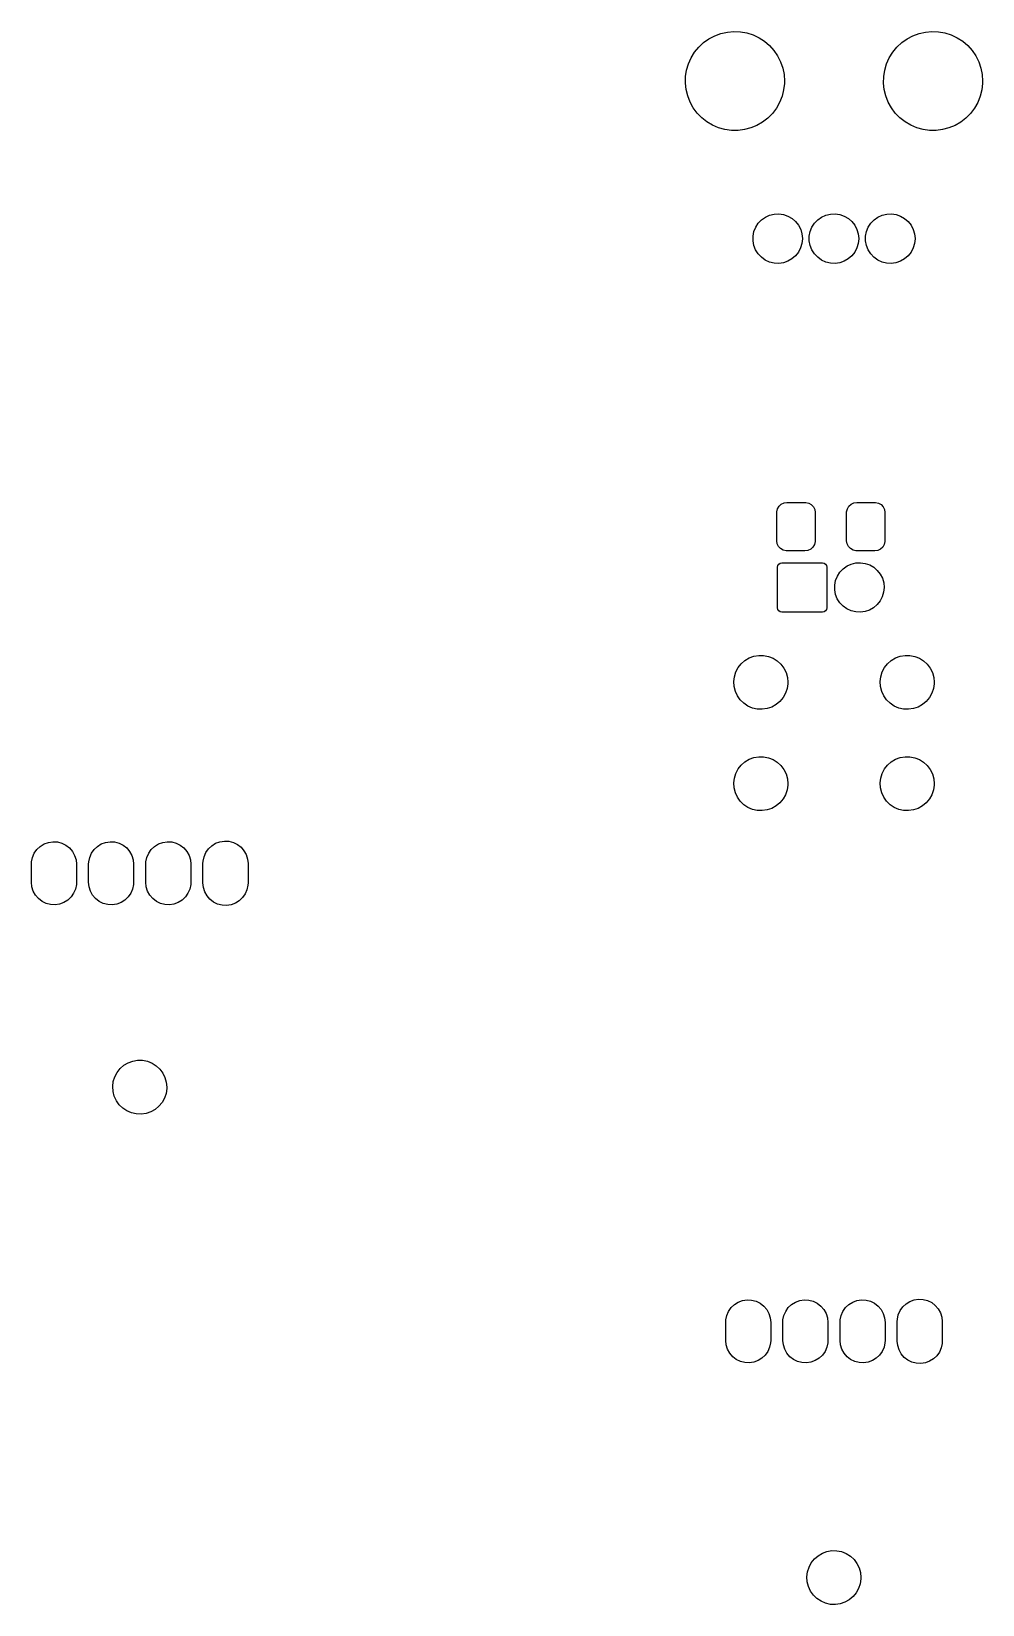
# Model space of a CAD drawing. Extents: x 10 to 584, y -410 to -10.
# Drawn here: x 155.4 to 197.6, y -297.6 to -227.7 of the extents above; entities that cross this region are included whole.
import ezdxf

# ---------------------------------------------------------------- set-up
doc = ezdxf.new("R2010")
doc.units = 0
doc.layers.add('BLACK', color=7, linetype='CONTINUOUS')

msp = doc.modelspace()

# ---------------------------------------------------------------- linework, layer by layer
at = {"layer": 'BLACK', "linetype": 'CONTINUOUS'}
for p, q in [((185.003, -228.417), (185.217, -228.218)), ((185.217, -228.218), (185.454, -228.049)), ((185.454, -228.049), (185.712, -227.913)), ((185.712, -227.913), (185.986, -227.812)), ((185.986, -227.812), (186.271, -227.749)), ((186.271, -227.749), (186.561, -227.723)), ((186.561, -227.723), (186.852, -227.737)), ((186.852, -227.737), (187.139, -227.788)), ((187.139, -227.788), (187.417, -227.877)), ((187.417, -227.877), (187.68, -228.002)), ((187.68, -228.002), (187.925, -228.161)), ((187.925, -228.161), (188.146, -228.351)), ((188.146, -228.351), (188.341, -228.568)), ((193.803, -228.417), (194.017, -228.218)), ((194.017, -228.218), (194.254, -228.049)), ((194.254, -228.049), (194.512, -227.913)), ((194.512, -227.913), (194.786, -227.812)), ((194.786, -227.812), (195.071, -227.749)), ((195.071, -227.749), (195.361, -227.723)), ((195.361, -227.723), (195.652, -227.737)), ((195.652, -227.737), (195.939, -227.788)), ((195.939, -227.788), (196.217, -227.877)), ((196.217, -227.877), (196.48, -228.002)), ((196.48, -228.002), (196.725, -228.161)), ((196.725, -228.161), (196.946, -228.351)), ((196.946, -228.351), (197.141, -228.568)), ((184.545, -229.156), (184.665, -228.89)), ((184.665, -228.89), (184.818, -228.642)), ((184.818, -228.642), (185.003, -228.417)), ((188.341, -228.568), (188.505, -228.81)), ((188.505, -228.81), (188.635, -229.07)), ((188.635, -229.07), (188.73, -229.346)), ((193.345, -229.156), (193.465, -228.89)), ((193.465, -228.89), (193.618, -228.642)), ((193.618, -228.642), (193.803, -228.417)), ((197.141, -228.568), (197.305, -228.81)), ((197.305, -228.81), (197.435, -229.07)), ((197.435, -229.07), (197.53, -229.346)), ((184.409, -230.015), (184.416, -229.723)), ((184.416, -229.723), (184.462, -229.435)), ((184.462, -229.435), (184.545, -229.156)), ((188.73, -229.346), (188.788, -229.632)), ((188.788, -229.632), (188.807, -229.923)), ((193.209, -230.015), (193.216, -229.723)), ((193.216, -229.723), (193.262, -229.435)), ((193.262, -229.435), (193.345, -229.156)), ((197.53, -229.346), (197.588, -229.632)), ((197.588, -229.632), (197.607, -229.923)), ((184.441, -230.305), (184.409, -230.015)), ((184.51, -230.588), (184.441, -230.305)), ((188.771, -230.32), (188.7, -230.603)), ((188.805, -230.03), (188.771, -230.32)), ((188.807, -229.923), (188.805, -230.03)), ((193.241, -230.305), (193.209, -230.015)), ((193.31, -230.588), (193.241, -230.305)), ((197.571, -230.32), (197.5, -230.603)), ((197.605, -230.03), (197.571, -230.32)), ((197.607, -229.923), (197.605, -230.03)), ((184.617, -230.86), (184.51, -230.588)), ((184.758, -231.115), (184.617, -230.86)), ((184.932, -231.349), (184.758, -231.115)), ((188.448, -231.127), (188.273, -231.36)), ((188.591, -230.873), (188.448, -231.127)), ((188.7, -230.603), (188.591, -230.873)), ((193.417, -230.86), (193.31, -230.588)), ((193.558, -231.115), (193.417, -230.86)), ((193.732, -231.349), (193.558, -231.115)), ((197.248, -231.127), (197.073, -231.36)), ((197.391, -230.873), (197.248, -231.127)), ((197.5, -230.603), (197.391, -230.873)), ((185.135, -231.558), (184.932, -231.349)), ((185.364, -231.738), (185.135, -231.558)), ((185.615, -231.886), (185.364, -231.738)), ((185.884, -232), (185.615, -231.886)), ((187.585, -231.893), (187.316, -232.005)), ((187.837, -231.747), (187.585, -231.893)), ((188.068, -231.568), (187.837, -231.747)), ((188.273, -231.36), (188.068, -231.568)), ((193.935, -231.558), (193.732, -231.349)), ((194.164, -231.738), (193.935, -231.558)), ((194.415, -231.886), (194.164, -231.738)), ((194.684, -232), (194.415, -231.886)), ((196.385, -231.893), (196.116, -232.005)), ((196.637, -231.747), (196.385, -231.893)), ((196.868, -231.568), (196.637, -231.747)), ((197.073, -231.36), (196.868, -231.568)), ((186.165, -232.078), (185.884, -232)), ((186.454, -232.117), (186.165, -232.078)), ((186.745, -232.118), (186.454, -232.117)), ((187.035, -232.081), (186.745, -232.118)), ((187.316, -232.005), (187.035, -232.081)), ((194.965, -232.078), (194.684, -232)), ((195.254, -232.117), (194.965, -232.078)), ((195.545, -232.118), (195.254, -232.117)), ((195.835, -232.081), (195.545, -232.118)), ((196.116, -232.005), (195.835, -232.081)), ((187.788, -236.09), (187.959, -235.969)), ((187.959, -235.969), (188.149, -235.883)), ((188.149, -235.883), (188.352, -235.834)), ((188.352, -235.834), (188.561, -235.824)), ((188.561, -235.824), (188.768, -235.854)), ((188.768, -235.854), (188.965, -235.923)), ((188.965, -235.923), (189.146, -236.027)), ((189.146, -236.027), (189.304, -236.164)), ((190.288, -236.09), (190.459, -235.969)), ((190.459, -235.969), (190.649, -235.883)), ((190.649, -235.883), (190.852, -235.834)), ((190.852, -235.834), (191.061, -235.824)), ((191.061, -235.824), (191.268, -235.854)), ((191.268, -235.854), (191.465, -235.923)), ((191.465, -235.923), (191.646, -236.027)), ((191.646, -236.027), (191.804, -236.164)), ((192.788, -236.09), (192.959, -235.969)), ((192.959, -235.969), (193.149, -235.883)), ((193.149, -235.883), (193.352, -235.834)), ((193.352, -235.834), (193.561, -235.824)), ((193.561, -235.824), (193.768, -235.854)), ((193.768, -235.854), (193.965, -235.923)), ((193.965, -235.923), (194.146, -236.027)), ((194.146, -236.027), (194.304, -236.164)), ((187.412, -236.815), (187.452, -236.61)), ((187.452, -236.61), (187.531, -236.417)), ((187.531, -236.417), (187.644, -236.241)), ((187.644, -236.241), (187.788, -236.09)), ((189.304, -236.164), (189.433, -236.329)), ((189.433, -236.329), (189.529, -236.514)), ((189.529, -236.514), (189.587, -236.715)), ((189.587, -236.715), (189.607, -236.923)), ((189.912, -236.815), (189.952, -236.61)), ((189.952, -236.61), (190.031, -236.417)), ((190.031, -236.417), (190.144, -236.241)), ((190.144, -236.241), (190.288, -236.09)), ((191.804, -236.164), (191.933, -236.329)), ((191.933, -236.329), (192.029, -236.514)), ((192.029, -236.514), (192.087, -236.715)), ((192.087, -236.715), (192.107, -236.923)), ((192.412, -236.815), (192.452, -236.61)), ((192.452, -236.61), (192.531, -236.417)), ((192.531, -236.417), (192.644, -236.241)), ((192.644, -236.241), (192.788, -236.09)), ((194.304, -236.164), (194.433, -236.329)), ((194.433, -236.329), (194.529, -236.514)), ((194.529, -236.514), (194.587, -236.715)), ((194.587, -236.715), (194.607, -236.923)), ((187.412, -237.024), (187.412, -236.815)), ((187.451, -237.23), (187.412, -237.024)), ((187.528, -237.424), (187.451, -237.23)), ((187.64, -237.6), (187.528, -237.424)), ((189.526, -237.337), (189.43, -237.522)), ((189.586, -237.136), (189.526, -237.337)), ((189.607, -236.929), (189.586, -237.136)), ((189.607, -236.923), (189.607, -236.929)), ((189.912, -237.024), (189.912, -236.815)), ((189.951, -237.23), (189.912, -237.024)), ((190.028, -237.424), (189.951, -237.23)), ((190.14, -237.6), (190.028, -237.424)), ((192.026, -237.337), (191.93, -237.522)), ((192.086, -237.136), (192.026, -237.337)), ((192.107, -236.929), (192.086, -237.136)), ((192.107, -236.923), (192.107, -236.929)), ((192.412, -237.024), (192.412, -236.815)), ((192.451, -237.23), (192.412, -237.024)), ((192.528, -237.424), (192.451, -237.23)), ((192.64, -237.6), (192.528, -237.424)), ((194.526, -237.337), (194.43, -237.522)), ((194.586, -237.136), (194.526, -237.337)), ((194.607, -236.929), (194.586, -237.136)), ((194.607, -236.923), (194.607, -236.929)), ((187.784, -237.752), (187.64, -237.6)), ((187.954, -237.874), (187.784, -237.752)), ((188.144, -237.961), (187.954, -237.874)), ((188.347, -238.011), (188.144, -237.961)), ((188.555, -238.022), (188.347, -238.011)), ((188.762, -237.993), (188.555, -238.022)), ((188.96, -237.925), (188.762, -237.993)), ((189.141, -237.822), (188.96, -237.925)), ((189.3, -237.686), (189.141, -237.822)), ((189.43, -237.522), (189.3, -237.686)), ((190.284, -237.752), (190.14, -237.6)), ((190.454, -237.874), (190.284, -237.752)), ((190.644, -237.961), (190.454, -237.874)), ((190.847, -238.011), (190.644, -237.961)), ((191.055, -238.022), (190.847, -238.011)), ((191.262, -237.993), (191.055, -238.022)), ((191.46, -237.925), (191.262, -237.993)), ((191.641, -237.822), (191.46, -237.925)), ((191.8, -237.686), (191.641, -237.822)), ((191.93, -237.522), (191.8, -237.686)), ((192.784, -237.752), (192.64, -237.6)), ((192.954, -237.874), (192.784, -237.752)), ((193.144, -237.961), (192.954, -237.874)), ((193.347, -238.011), (193.144, -237.961)), ((193.555, -238.022), (193.347, -238.011)), ((193.762, -237.993), (193.555, -238.022)), ((193.96, -237.925), (193.762, -237.993)), ((194.141, -237.822), (193.96, -237.925)), ((194.3, -237.686), (194.141, -237.822)), ((194.43, -237.522), (194.3, -237.686)), ((188.667, -248.713), (188.788, -248.655)), ((188.788, -248.655), (188.92, -248.635)), ((188.92, -248.635), (189.72, -248.635)), ((189.72, -248.635), (189.755, -248.636)), ((189.755, -248.636), (189.886, -248.667)), ((191.767, -248.713), (191.888, -248.655)), ((191.888, -248.655), (192.02, -248.635)), ((192.02, -248.635), (192.82, -248.635)), ((192.82, -248.635), (192.855, -248.636)), ((192.855, -248.636), (192.986, -248.667)), ((188.47, -249.085), (188.471, -249.05)), ((188.47, -250.335), (188.47, -249.085)), ((188.471, -249.05), (188.502, -248.919)), ((188.502, -248.919), (188.569, -248.804)), ((188.569, -248.804), (188.667, -248.713)), ((189.886, -248.667), (190.001, -248.734)), ((190.001, -248.734), (190.092, -248.832)), ((190.092, -248.832), (190.15, -248.953)), ((190.15, -248.953), (190.17, -249.085)), ((190.17, -249.085), (190.17, -250.335)), ((191.57, -249.085), (191.571, -249.05)), ((191.57, -250.335), (191.57, -249.085)), ((191.571, -249.05), (191.602, -248.919)), ((191.602, -248.919), (191.669, -248.804)), ((191.669, -248.804), (191.767, -248.713)), ((192.986, -248.667), (193.101, -248.734)), ((193.101, -248.734), (193.192, -248.832)), ((193.192, -248.832), (193.25, -248.953)), ((193.25, -248.953), (193.27, -249.085)), ((193.27, -249.085), (193.27, -250.335)), ((188.49, -250.467), (188.47, -250.335)), ((188.548, -250.588), (188.49, -250.467)), ((188.639, -250.686), (188.548, -250.588)), ((188.754, -250.753), (188.639, -250.686)), ((188.885, -250.784), (188.754, -250.753)), ((189.973, -250.707), (189.852, -250.765)), ((190.071, -250.616), (189.973, -250.707)), ((190.138, -250.501), (190.071, -250.616)), ((190.169, -250.37), (190.138, -250.501)), ((190.17, -250.335), (190.169, -250.37)), ((191.59, -250.467), (191.57, -250.335)), ((191.648, -250.588), (191.59, -250.467)), ((191.739, -250.686), (191.648, -250.588)), ((191.854, -250.753), (191.739, -250.686)), ((191.985, -250.784), (191.854, -250.753)), ((193.073, -250.707), (192.952, -250.765)), ((193.171, -250.616), (193.073, -250.707)), ((193.238, -250.501), (193.171, -250.616)), ((193.269, -250.37), (193.238, -250.501)), ((193.27, -250.335), (193.269, -250.37)), ((188.495, -251.511), (188.51, -251.434)), ((188.51, -251.434), (188.554, -251.369)), ((188.554, -251.369), (188.619, -251.326)), ((188.619, -251.326), (188.695, -251.311)), ((188.695, -251.311), (190.495, -251.311)), ((188.92, -250.785), (188.885, -250.784)), ((189.72, -250.785), (188.92, -250.785)), ((189.852, -250.765), (189.72, -250.785)), ((190.495, -251.311), (190.572, -251.326)), ((190.572, -251.326), (190.637, -251.369)), ((190.637, -251.369), (190.68, -251.434)), ((190.68, -251.434), (190.695, -251.511)), ((191.587, -251.457), (191.777, -251.371)), ((191.777, -251.371), (191.98, -251.322)), ((191.98, -251.322), (192.189, -251.312)), ((192.02, -250.785), (191.985, -250.784)), ((192.82, -250.785), (192.02, -250.785)), ((192.189, -251.312), (192.396, -251.342)), ((192.396, -251.342), (192.593, -251.411)), ((192.593, -251.411), (192.774, -251.515)), ((192.952, -250.765), (192.82, -250.785)), ((188.495, -253.311), (188.495, -251.511)), ((190.695, -251.511), (190.695, -253.311)), ((191.04, -252.303), (191.08, -252.098)), ((191.08, -252.098), (191.159, -251.905)), ((191.159, -251.905), (191.272, -251.729)), ((191.272, -251.729), (191.416, -251.578)), ((191.416, -251.578), (191.587, -251.457)), ((192.774, -251.515), (192.932, -251.652)), ((192.932, -251.652), (193.061, -251.817)), ((193.061, -251.817), (193.157, -252.002)), ((193.157, -252.002), (193.215, -252.203)), ((191.04, -252.512), (191.04, -252.303)), ((191.079, -252.718), (191.04, -252.512)), ((191.156, -252.912), (191.079, -252.718)), ((193.154, -252.825), (193.058, -253.01)), ((193.214, -252.624), (193.154, -252.825)), ((193.235, -252.417), (193.214, -252.624)), ((193.215, -252.203), (193.235, -252.411)), ((193.235, -252.411), (193.235, -252.417)), ((188.51, -253.387), (188.495, -253.311)), ((188.554, -253.452), (188.51, -253.387)), ((188.619, -253.496), (188.554, -253.452)), ((188.695, -253.511), (188.619, -253.496)), ((190.495, -253.511), (188.695, -253.511)), ((190.572, -253.496), (190.495, -253.511)), ((190.637, -253.452), (190.572, -253.496)), ((190.68, -253.387), (190.637, -253.452)), ((190.695, -253.311), (190.68, -253.387)), ((191.268, -253.088), (191.156, -252.912)), ((191.412, -253.24), (191.268, -253.088)), ((191.582, -253.362), (191.412, -253.24)), ((191.772, -253.449), (191.582, -253.362)), ((191.975, -253.499), (191.772, -253.449)), ((192.183, -253.51), (191.975, -253.499)), ((192.39, -253.481), (192.183, -253.51)), ((192.588, -253.413), (192.39, -253.481)), ((192.769, -253.31), (192.588, -253.413)), ((192.928, -253.174), (192.769, -253.31)), ((193.058, -253.01), (192.928, -253.174)), ((187.052, -255.652), (187.241, -255.54)), ((187.241, -255.54), (187.447, -255.464)), ((187.447, -255.464), (187.663, -255.426)), ((187.663, -255.426), (187.883, -255.429)), ((187.883, -255.429), (188.098, -255.472)), ((188.098, -255.472), (188.302, -255.554)), ((188.302, -255.554), (188.488, -255.671)), ((193.552, -255.652), (193.741, -255.54)), ((193.741, -255.54), (193.947, -255.464)), ((193.947, -255.464), (194.163, -255.426)), ((194.163, -255.426), (194.383, -255.429)), ((194.383, -255.429), (194.598, -255.472)), ((194.598, -255.472), (194.802, -255.554)), ((194.802, -255.554), (194.988, -255.671)), ((186.583, -256.373), (186.649, -256.164)), ((186.649, -256.164), (186.751, -255.969)), ((186.751, -255.969), (186.887, -255.797)), ((186.887, -255.797), (187.052, -255.652)), ((188.488, -255.671), (188.649, -255.82)), ((188.649, -255.82), (188.78, -255.996)), ((188.78, -255.996), (188.877, -256.193)), ((188.877, -256.193), (188.937, -256.404)), ((193.083, -256.373), (193.149, -256.164)), ((193.149, -256.164), (193.251, -255.969)), ((193.251, -255.969), (193.387, -255.797)), ((193.387, -255.797), (193.552, -255.652)), ((194.988, -255.671), (195.149, -255.82)), ((195.149, -255.82), (195.28, -255.996)), ((195.28, -255.996), (195.377, -256.193)), ((195.377, -256.193), (195.437, -256.404)), ((186.558, -256.591), (186.583, -256.373)), ((186.572, -256.811), (186.558, -256.591)), ((186.626, -257.023), (186.572, -256.811)), ((186.718, -257.223), (186.626, -257.023)), ((188.924, -256.903), (188.853, -257.111)), ((188.956, -256.686), (188.924, -256.903)), ((188.937, -256.404), (188.957, -256.623)), ((188.957, -256.623), (188.956, -256.686)), ((193.058, -256.591), (193.083, -256.373)), ((193.072, -256.811), (193.058, -256.591)), ((193.126, -257.023), (193.072, -256.811)), ((193.218, -257.223), (193.126, -257.023)), ((195.424, -256.903), (195.353, -257.111)), ((195.456, -256.686), (195.424, -256.903)), ((195.437, -256.404), (195.457, -256.623)), ((195.457, -256.623), (195.456, -256.686)), ((186.845, -257.402), (186.718, -257.223)), ((187.002, -257.555), (186.845, -257.402)), ((187.185, -257.677), (187.002, -257.555)), ((187.386, -257.764), (187.185, -257.677)), ((188.245, -257.719), (188.037, -257.79)), ((188.437, -257.612), (188.245, -257.719)), ((188.606, -257.471), (188.437, -257.612)), ((188.746, -257.302), (188.606, -257.471)), ((188.853, -257.111), (188.746, -257.302)), ((193.345, -257.402), (193.218, -257.223)), ((193.502, -257.555), (193.345, -257.402)), ((193.685, -257.677), (193.502, -257.555)), ((193.886, -257.764), (193.685, -257.677)), ((194.745, -257.719), (194.537, -257.79)), ((194.937, -257.612), (194.745, -257.719)), ((195.106, -257.471), (194.937, -257.612)), ((195.246, -257.302), (195.106, -257.471)), ((195.353, -257.111), (195.246, -257.302)), ((187.601, -257.813), (187.386, -257.764)), ((187.82, -257.821), (187.601, -257.813)), ((188.037, -257.79), (187.82, -257.821)), ((194.101, -257.813), (193.886, -257.764)), ((194.32, -257.821), (194.101, -257.813)), ((194.537, -257.79), (194.32, -257.821)), ((186.649, -260.664), (186.751, -260.469)), ((186.751, -260.469), (186.887, -260.297)), ((186.887, -260.297), (187.052, -260.152)), ((187.052, -260.152), (187.241, -260.04)), ((187.241, -260.04), (187.447, -259.964)), ((187.447, -259.964), (187.663, -259.926)), ((187.663, -259.926), (187.883, -259.929)), ((187.883, -259.929), (188.098, -259.972)), ((188.098, -259.972), (188.302, -260.054)), ((188.302, -260.054), (188.488, -260.171)), ((188.488, -260.171), (188.649, -260.32)), ((188.649, -260.32), (188.78, -260.496)), ((188.78, -260.496), (188.877, -260.693)), ((193.149, -260.664), (193.251, -260.469)), ((193.251, -260.469), (193.387, -260.297)), ((193.387, -260.297), (193.552, -260.152)), ((193.552, -260.152), (193.741, -260.04)), ((193.741, -260.04), (193.947, -259.964)), ((193.947, -259.964), (194.163, -259.926)), ((194.163, -259.926), (194.383, -259.929)), ((194.383, -259.929), (194.598, -259.972)), ((194.598, -259.972), (194.802, -260.054)), ((194.802, -260.054), (194.988, -260.171)), ((194.988, -260.171), (195.149, -260.32)), ((195.149, -260.32), (195.28, -260.496)), ((195.28, -260.496), (195.377, -260.693)), ((186.558, -261.091), (186.583, -260.873)), ((186.572, -261.311), (186.558, -261.091)), ((186.583, -260.873), (186.649, -260.664)), ((188.877, -260.693), (188.937, -260.904)), ((188.956, -261.186), (188.924, -261.403)), ((188.937, -260.904), (188.957, -261.123)), ((188.957, -261.123), (188.956, -261.186)), ((193.058, -261.091), (193.083, -260.873)), ((193.072, -261.311), (193.058, -261.091)), ((193.083, -260.873), (193.149, -260.664)), ((195.377, -260.693), (195.437, -260.904)), ((195.456, -261.186), (195.424, -261.403)), ((195.437, -260.904), (195.457, -261.123)), ((195.457, -261.123), (195.456, -261.186)), ((186.626, -261.523), (186.572, -261.311)), ((186.718, -261.723), (186.626, -261.523)), ((186.845, -261.902), (186.718, -261.723)), ((187.002, -262.055), (186.845, -261.902)), ((188.746, -261.802), (188.606, -261.971)), ((188.853, -261.611), (188.746, -261.802)), ((188.924, -261.403), (188.853, -261.611)), ((193.126, -261.523), (193.072, -261.311)), ((193.218, -261.723), (193.126, -261.523)), ((193.345, -261.902), (193.218, -261.723)), ((193.502, -262.055), (193.345, -261.902)), ((195.246, -261.802), (195.106, -261.971)), ((195.353, -261.611), (195.246, -261.802)), ((195.424, -261.403), (195.353, -261.611)), ((187.185, -262.177), (187.002, -262.055)), ((187.386, -262.264), (187.185, -262.177)), ((187.601, -262.313), (187.386, -262.264)), ((187.82, -262.321), (187.601, -262.313)), ((188.037, -262.29), (187.82, -262.321)), ((188.245, -262.219), (188.037, -262.29)), ((188.437, -262.112), (188.245, -262.219)), ((188.606, -261.971), (188.437, -262.112)), ((193.685, -262.177), (193.502, -262.055)), ((193.886, -262.264), (193.685, -262.177)), ((194.101, -262.313), (193.886, -262.264)), ((194.32, -262.321), (194.101, -262.313)), ((194.537, -262.29), (194.32, -262.321)), ((194.745, -262.219), (194.537, -262.29)), ((194.937, -262.112), (194.745, -262.219)), ((195.106, -261.971), (194.937, -262.112)), ((155.603, -264.047), (155.75, -263.908)), ((155.75, -263.908), (155.922, -263.801)), ((155.922, -263.801), (156.111, -263.731)), ((156.111, -263.731), (156.311, -263.701)), ((156.311, -263.701), (156.513, -263.712)), ((156.513, -263.712), (156.709, -263.763)), ((156.709, -263.763), (156.89, -263.852)), ((156.89, -263.852), (157.05, -263.976)), ((157.05, -263.976), (157.181, -264.129)), ((158.143, -264.047), (158.29, -263.908)), ((158.29, -263.908), (158.462, -263.801)), ((158.462, -263.801), (158.651, -263.731)), ((158.651, -263.731), (158.851, -263.701)), ((158.851, -263.701), (159.053, -263.712)), ((159.053, -263.712), (159.249, -263.763)), ((159.249, -263.763), (159.43, -263.852)), ((159.43, -263.852), (159.59, -263.976)), ((159.59, -263.976), (159.721, -264.129)), ((160.683, -264.047), (160.83, -263.908)), ((160.83, -263.908), (161.002, -263.801)), ((161.002, -263.801), (161.191, -263.731)), ((161.191, -263.731), (161.391, -263.701)), ((161.391, -263.701), (161.593, -263.712)), ((161.593, -263.712), (161.789, -263.763)), ((161.789, -263.763), (161.97, -263.852)), ((161.97, -263.852), (162.13, -263.976)), ((162.13, -263.976), (162.261, -264.129)), ((163.107, -264.181), (163.223, -264.016)), ((163.223, -264.016), (163.37, -263.877)), ((163.37, -263.877), (163.542, -263.77)), ((163.542, -263.77), (163.731, -263.7)), ((163.731, -263.7), (163.931, -263.67)), ((163.931, -263.67), (164.133, -263.681)), ((164.133, -263.681), (164.329, -263.732)), ((164.329, -263.732), (164.51, -263.821)), ((164.51, -263.821), (164.67, -263.945)), ((164.67, -263.945), (164.801, -264.098)), ((155.36, -264.7), (155.365, -264.595)), ((155.36, -265.5), (155.36, -264.7)), ((155.365, -264.595), (155.407, -264.398)), ((155.407, -264.398), (155.487, -264.212)), ((155.487, -264.212), (155.603, -264.047)), ((157.181, -264.129), (157.279, -264.306)), ((157.279, -264.306), (157.34, -264.499)), ((157.34, -264.499), (157.36, -264.7)), ((157.36, -264.7), (157.36, -265.5)), ((157.9, -264.7), (157.905, -264.595)), ((157.9, -265.5), (157.9, -264.7)), ((157.905, -264.595), (157.947, -264.398)), ((157.947, -264.398), (158.027, -264.212)), ((158.027, -264.212), (158.143, -264.047)), ((159.721, -264.129), (159.819, -264.306)), ((159.819, -264.306), (159.88, -264.499)), ((159.88, -264.499), (159.9, -264.7)), ((159.9, -264.7), (159.9, -265.5)), ((160.44, -264.7), (160.445, -264.595)), ((160.44, -265.5), (160.44, -264.7)), ((160.445, -264.595), (160.487, -264.398)), ((160.487, -264.398), (160.567, -264.212)), ((160.567, -264.212), (160.683, -264.047)), ((162.261, -264.129), (162.359, -264.306)), ((162.359, -264.306), (162.42, -264.499)), ((162.42, -264.499), (162.44, -264.7)), ((162.44, -264.7), (162.44, -265.5)), ((162.98, -264.669), (162.985, -264.564)), ((162.98, -265.531), (162.98, -264.669)), ((162.985, -264.564), (163.027, -264.367)), ((163.027, -264.367), (163.107, -264.181)), ((164.801, -264.098), (164.899, -264.275)), ((164.899, -264.275), (164.96, -264.468)), ((164.96, -264.468), (164.98, -264.669)), ((164.98, -264.669), (164.98, -265.531)), ((155.38, -265.701), (155.36, -265.5)), ((155.441, -265.894), (155.38, -265.701)), ((155.539, -266.071), (155.441, -265.894)), ((155.67, -266.224), (155.539, -266.071)), ((157.233, -265.988), (157.117, -266.153)), ((157.313, -265.802), (157.233, -265.988)), ((157.355, -265.605), (157.313, -265.802)), ((157.36, -265.5), (157.355, -265.605)), ((157.92, -265.701), (157.9, -265.5)), ((157.981, -265.894), (157.92, -265.701)), ((158.079, -266.071), (157.981, -265.894)), ((158.21, -266.224), (158.079, -266.071)), ((159.773, -265.988), (159.657, -266.153)), ((159.853, -265.802), (159.773, -265.988)), ((159.895, -265.605), (159.853, -265.802)), ((159.9, -265.5), (159.895, -265.605)), ((160.46, -265.701), (160.44, -265.5)), ((160.521, -265.894), (160.46, -265.701)), ((160.619, -266.071), (160.521, -265.894)), ((160.75, -266.224), (160.619, -266.071)), ((162.313, -265.988), (162.197, -266.153)), ((162.393, -265.802), (162.313, -265.988)), ((162.435, -265.605), (162.393, -265.802)), ((162.44, -265.5), (162.435, -265.605)), ((163, -265.732), (162.98, -265.531)), ((163.061, -265.925), (163, -265.732)), ((163.159, -266.102), (163.061, -265.925)), ((163.29, -266.255), (163.159, -266.102)), ((164.853, -266.019), (164.737, -266.184)), ((164.933, -265.833), (164.853, -266.019)), ((164.975, -265.636), (164.933, -265.833)), ((164.98, -265.531), (164.975, -265.636)), ((155.83, -266.348), (155.67, -266.224)), ((156.011, -266.437), (155.83, -266.348)), ((156.207, -266.488), (156.011, -266.437)), ((156.409, -266.499), (156.207, -266.488)), ((156.609, -266.469), (156.409, -266.499)), ((156.798, -266.399), (156.609, -266.469)), ((156.97, -266.292), (156.798, -266.399)), ((157.117, -266.153), (156.97, -266.292)), ((158.37, -266.348), (158.21, -266.224)), ((158.551, -266.437), (158.37, -266.348)), ((158.747, -266.488), (158.551, -266.437)), ((158.949, -266.499), (158.747, -266.488)), ((159.149, -266.469), (158.949, -266.499)), ((159.338, -266.399), (159.149, -266.469)), ((159.51, -266.292), (159.338, -266.399)), ((159.657, -266.153), (159.51, -266.292)), ((160.91, -266.348), (160.75, -266.224)), ((161.091, -266.437), (160.91, -266.348)), ((161.287, -266.488), (161.091, -266.437)), ((161.489, -266.499), (161.287, -266.488)), ((161.689, -266.469), (161.489, -266.499)), ((161.878, -266.399), (161.689, -266.469)), ((162.05, -266.292), (161.878, -266.399)), ((162.197, -266.153), (162.05, -266.292)), ((163.45, -266.379), (163.29, -266.255)), ((163.631, -266.468), (163.45, -266.379)), ((163.827, -266.519), (163.631, -266.468)), ((164.029, -266.53), (163.827, -266.519)), ((164.229, -266.5), (164.029, -266.53)), ((164.418, -266.43), (164.229, -266.5)), ((164.59, -266.323), (164.418, -266.43)), ((164.737, -266.184), (164.59, -266.323)), ((159.164, -273.946), (159.3, -273.774)), ((159.3, -273.774), (159.465, -273.629)), ((159.465, -273.629), (159.653, -273.517)), ((159.653, -273.517), (159.859, -273.441)), ((159.859, -273.441), (160.076, -273.404)), ((160.076, -273.404), (160.295, -273.407)), ((160.295, -273.407), (160.511, -273.449)), ((160.511, -273.449), (160.715, -273.531)), ((160.715, -273.531), (160.901, -273.648)), ((160.901, -273.648), (161.062, -273.797)), ((161.062, -273.797), (161.193, -273.973)), ((158.97, -274.569), (158.996, -274.351)), ((158.996, -274.351), (159.061, -274.141)), ((159.061, -274.141), (159.164, -273.946)), ((161.193, -273.973), (161.29, -274.17)), ((161.29, -274.17), (161.35, -274.381)), ((161.35, -274.381), (161.37, -274.6)), ((158.985, -274.788), (158.97, -274.569)), ((159.039, -275.001), (158.985, -274.788)), ((159.131, -275.2), (159.039, -275.001)), ((159.258, -275.379), (159.131, -275.2)), ((161.266, -275.088), (161.159, -275.28)), ((161.337, -274.88), (161.266, -275.088)), ((161.368, -274.663), (161.337, -274.88)), ((161.37, -274.6), (161.368, -274.663)), ((159.415, -275.533), (159.258, -275.379)), ((159.597, -275.655), (159.415, -275.533)), ((159.799, -275.741), (159.597, -275.655)), ((160.013, -275.79), (159.799, -275.741)), ((160.233, -275.798), (160.013, -275.79)), ((160.45, -275.767), (160.233, -275.798)), ((160.658, -275.696), (160.45, -275.767)), ((160.85, -275.589), (160.658, -275.696)), ((161.019, -275.449), (160.85, -275.589)), ((161.159, -275.28), (161.019, -275.449)), ((186.44, -284.387), (186.587, -284.249)), ((186.587, -284.249), (186.759, -284.142)), ((186.759, -284.142), (186.949, -284.072)), ((186.949, -284.072), (187.148, -284.042)), ((187.148, -284.042), (187.35, -284.053)), ((187.35, -284.053), (187.546, -284.104)), ((187.546, -284.104), (187.727, -284.193)), ((187.727, -284.193), (187.887, -284.317)), ((188.98, -284.387), (189.127, -284.249)), ((189.127, -284.249), (189.299, -284.142)), ((189.299, -284.142), (189.489, -284.072)), ((189.489, -284.072), (189.688, -284.042)), ((189.688, -284.042), (189.89, -284.053)), ((189.89, -284.053), (190.086, -284.104)), ((190.086, -284.104), (190.267, -284.193)), ((190.267, -284.193), (190.427, -284.317)), ((191.52, -284.387), (191.667, -284.249)), ((191.667, -284.249), (191.839, -284.142)), ((191.839, -284.142), (192.029, -284.072)), ((192.029, -284.072), (192.228, -284.042)), ((192.228, -284.042), (192.43, -284.053)), ((192.43, -284.053), (192.626, -284.104)), ((192.626, -284.104), (192.807, -284.193)), ((192.807, -284.193), (192.967, -284.317)), ((194.06, -284.356), (194.207, -284.218)), ((194.207, -284.218), (194.379, -284.111)), ((194.379, -284.111), (194.569, -284.041)), ((194.569, -284.041), (194.768, -284.011)), ((194.768, -284.011), (194.97, -284.022)), ((194.97, -284.022), (195.166, -284.073)), ((195.166, -284.073), (195.347, -284.162)), ((195.347, -284.162), (195.507, -284.286)), ((186.197, -285.041), (186.203, -284.936)), ((186.203, -284.936), (186.244, -284.738)), ((186.244, -284.738), (186.324, -284.553)), ((186.324, -284.553), (186.44, -284.387)), ((187.887, -284.317), (188.018, -284.47)), ((188.018, -284.47), (188.116, -284.647)), ((188.116, -284.647), (188.177, -284.84)), ((188.177, -284.84), (188.197, -285.041)), ((188.737, -285.041), (188.743, -284.936)), ((188.743, -284.936), (188.784, -284.738)), ((188.784, -284.738), (188.864, -284.553)), ((188.864, -284.553), (188.98, -284.387)), ((190.427, -284.317), (190.558, -284.47)), ((190.558, -284.47), (190.656, -284.647)), ((190.656, -284.647), (190.717, -284.84)), ((190.717, -284.84), (190.737, -285.041)), ((191.277, -285.041), (191.283, -284.936)), ((191.283, -284.936), (191.324, -284.738)), ((191.324, -284.738), (191.404, -284.553)), ((191.404, -284.553), (191.52, -284.387)), ((192.967, -284.317), (193.098, -284.47)), ((193.098, -284.47), (193.196, -284.647)), ((193.196, -284.647), (193.257, -284.84)), ((193.257, -284.84), (193.277, -285.041)), ((193.817, -285.01), (193.823, -284.905)), ((193.823, -284.905), (193.864, -284.707)), ((193.864, -284.707), (193.944, -284.522)), ((193.944, -284.522), (194.06, -284.356)), ((195.507, -284.286), (195.638, -284.439)), ((195.638, -284.439), (195.736, -284.616)), ((195.736, -284.616), (195.797, -284.809)), ((195.797, -284.809), (195.817, -285.01)), ((186.197, -285.841), (186.197, -285.041)), ((188.197, -285.041), (188.197, -285.841)), ((188.737, -285.841), (188.737, -285.041)), ((190.737, -285.041), (190.737, -285.841)), ((191.277, -285.841), (191.277, -285.041)), ((193.277, -285.041), (193.277, -285.841)), ((193.817, -285.872), (193.817, -285.01)), ((195.817, -285.01), (195.817, -285.872)), ((186.218, -286.042), (186.197, -285.841)), ((186.278, -286.235), (186.218, -286.042)), ((186.376, -286.412), (186.278, -286.235)), ((188.07, -286.329), (187.954, -286.494)), ((188.15, -286.143), (188.07, -286.329)), ((188.192, -285.945), (188.15, -286.143)), ((188.197, -285.841), (188.192, -285.945)), ((188.758, -286.042), (188.737, -285.841)), ((188.818, -286.235), (188.758, -286.042)), ((188.916, -286.412), (188.818, -286.235)), ((190.61, -286.329), (190.494, -286.494)), ((190.69, -286.143), (190.61, -286.329)), ((190.732, -285.945), (190.69, -286.143)), ((190.737, -285.841), (190.732, -285.945)), ((191.298, -286.042), (191.277, -285.841)), ((191.358, -286.235), (191.298, -286.042)), ((191.456, -286.412), (191.358, -286.235)), ((193.15, -286.329), (193.034, -286.494)), ((193.23, -286.143), (193.15, -286.329)), ((193.272, -285.945), (193.23, -286.143)), ((193.277, -285.841), (193.272, -285.945)), ((193.838, -286.073), (193.817, -285.872)), ((193.898, -286.266), (193.838, -286.073)), ((193.996, -286.443), (193.898, -286.266)), ((195.69, -286.36), (195.574, -286.525)), ((195.77, -286.174), (195.69, -286.36)), ((195.812, -285.976), (195.77, -286.174)), ((195.817, -285.872), (195.812, -285.976)), ((186.508, -286.565), (186.376, -286.412)), ((186.667, -286.689), (186.508, -286.565)), ((186.849, -286.778), (186.667, -286.689)), ((187.044, -286.829), (186.849, -286.778)), ((187.246, -286.84), (187.044, -286.829)), ((187.446, -286.809), (187.246, -286.84)), ((187.636, -286.74), (187.446, -286.809)), ((187.807, -286.633), (187.636, -286.74)), ((187.954, -286.494), (187.807, -286.633)), ((189.048, -286.565), (188.916, -286.412)), ((189.207, -286.689), (189.048, -286.565)), ((189.389, -286.778), (189.207, -286.689)), ((189.584, -286.829), (189.389, -286.778)), ((189.786, -286.84), (189.584, -286.829)), ((189.986, -286.809), (189.786, -286.84)), ((190.176, -286.74), (189.986, -286.809)), ((190.347, -286.633), (190.176, -286.74)), ((190.494, -286.494), (190.347, -286.633)), ((191.588, -286.565), (191.456, -286.412)), ((191.747, -286.689), (191.588, -286.565)), ((191.929, -286.778), (191.747, -286.689)), ((192.124, -286.829), (191.929, -286.778)), ((192.326, -286.84), (192.124, -286.829)), ((192.526, -286.809), (192.326, -286.84)), ((192.716, -286.74), (192.526, -286.809)), ((192.887, -286.633), (192.716, -286.74)), ((193.034, -286.494), (192.887, -286.633)), ((194.128, -286.596), (193.996, -286.443)), ((194.287, -286.72), (194.128, -286.596)), ((194.469, -286.809), (194.287, -286.72)), ((194.664, -286.86), (194.469, -286.809)), ((194.866, -286.871), (194.664, -286.86)), ((195.066, -286.84), (194.866, -286.871)), ((195.256, -286.771), (195.066, -286.84)), ((195.427, -286.664), (195.256, -286.771)), ((195.574, -286.525), (195.427, -286.664)), ((190.137, -295.547), (190.302, -295.402)), ((190.302, -295.402), (190.491, -295.29)), ((190.491, -295.29), (190.697, -295.214)), ((190.697, -295.214), (190.913, -295.176)), ((190.913, -295.176), (191.133, -295.179)), ((191.133, -295.179), (191.348, -295.222)), ((191.348, -295.222), (191.552, -295.304)), ((191.552, -295.304), (191.738, -295.421)), ((191.738, -295.421), (191.899, -295.57)), ((189.808, -296.341), (189.833, -296.123)), ((189.833, -296.123), (189.899, -295.914)), ((189.899, -295.914), (190.001, -295.719)), ((190.001, -295.719), (190.137, -295.547)), ((191.899, -295.57), (192.03, -295.746)), ((192.03, -295.746), (192.127, -295.943)), ((192.127, -295.943), (192.187, -296.154)), ((192.187, -296.154), (192.207, -296.373)), ((189.822, -296.561), (189.808, -296.341)), ((189.876, -296.773), (189.822, -296.561)), ((189.968, -296.973), (189.876, -296.773)), ((192.174, -296.653), (192.103, -296.861)), ((192.206, -296.436), (192.174, -296.653)), ((192.207, -296.373), (192.206, -296.436)), ((190.095, -297.152), (189.968, -296.973)), ((190.252, -297.305), (190.095, -297.152)), ((190.435, -297.427), (190.252, -297.305)), ((190.636, -297.514), (190.435, -297.427)), ((190.851, -297.563), (190.636, -297.514)), ((191.287, -297.54), (191.07, -297.571)), ((191.495, -297.469), (191.287, -297.54)), ((191.687, -297.362), (191.495, -297.469)), ((191.856, -297.221), (191.687, -297.362)), ((191.996, -297.052), (191.856, -297.221)), ((192.103, -296.861), (191.996, -297.052)), ((191.07, -297.571), (190.851, -297.563))]:
    msp.add_line(p, q, dxfattribs=at)

doc.saveas('drawing.dxf')
